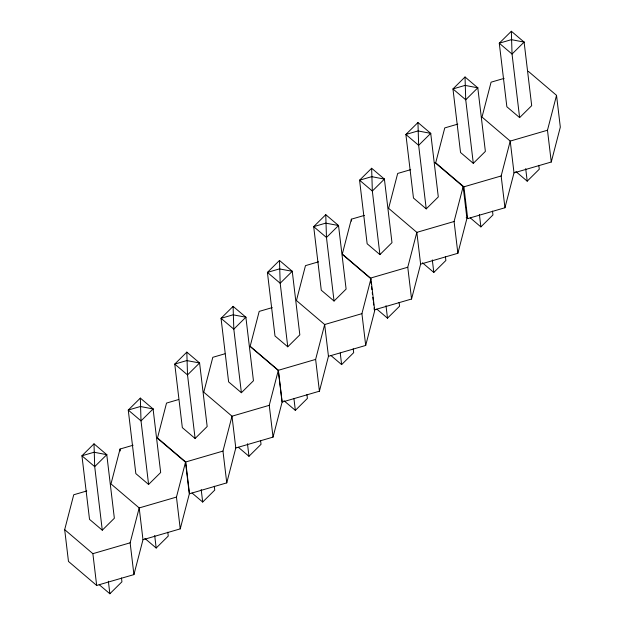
<?xml version="1.0" encoding="UTF-8"?>
<svg xmlns="http://www.w3.org/2000/svg" width="625" height="625" viewBox="0 0 625 625"><rect width="100%" height="100%" fill="white"/><g stroke="black" fill="none" stroke-linecap="round" stroke-linejoin="round"><path stroke-width="0.94" d="M186.82 352.125L187.523 374.922L195.109 438.484L207.172 426.523L199.586 362.961L186.82 352.125L174.758 364.086L182.336 427.641L195.109 438.484M233.102 306.367L233.812 329.156L241.391 392.719L253.453 380.758L245.875 317.203L233.102 306.367L221.039 318.32L228.617 381.883L241.391 392.719M279.477 260.453L280.188 283.242L287.766 346.805L299.828 334.844L292.25 271.289L279.477 260.453L267.414 272.406L274.992 335.969L287.766 346.805M325.758 214.688L326.469 237.484L334.047 301.039L346.109 289.086L338.531 225.523L325.758 214.688L313.695 226.648L321.273 290.203L334.047 301.039M133.094 445.234L120.047 449.031L110.992 483.914L139.195 507.938L142.984 539.719L133.922 574.602L96.672 585.453L68.469 561.43L64.68 529.648L73.734 494.766L86.773 490.969M133.922 574.602L130.133 542.82L139.195 507.938L176.453 497.086L185.508 462.203L157.305 438.18M142.984 539.719L180.242 528.867L189.297 493.984L185.508 462.203M178.641 399.539L166.531 403.078L157.5 437.961L185.719 461.969L189.508 493.75L226.758 482.875L222.969 451.094L232 416.203L269.25 405.328L278.281 370.445L250.062 346.438M226.758 482.875L235.789 447.984L232 416.203L203.781 392.195L212.812 357.312L224.922 353.781M235.789 447.984L273.039 437.109L282.07 402.227L278.281 370.445M364.406 215.391L351.367 219.188L342.312 254.07L370.508 278.094L407.766 267.234L416.828 232.359L454.086 221.508L463.141 186.625L434.938 162.602M272.234 307.594L259.195 311.398L250.164 346.281L278.375 370.289L282.172 402.07L319.422 391.195L315.625 359.414L324.664 324.531L361.914 313.656L370.945 278.766L342.727 254.758M319.422 391.195L328.453 356.312L324.664 324.531L296.445 300.523L305.477 265.641L318.516 261.828M328.453 356.312L365.703 345.438L374.734 310.547L370.945 278.766M374.07 307.945L374.297 309.875L411.555 299.016L420.617 264.141L416.828 232.359L388.625 208.336L397.68 173.453L410.719 169.656M420.617 264.141L457.875 253.281L466.93 218.406L463.141 186.625M466.211 217.336L467.695 218.602L504.953 207.75L501.156 175.969L510.219 141.086L547.477 130.234L556.531 95.352L528.328 71.328M504.953 207.75L514.008 172.867L510.219 141.086L482.016 117.062L491.078 82.18L504.117 78.383M514.008 172.867L551.266 162.016L560.32 127.133L556.531 95.352M371.641 168.258L359.57 180.203L367.148 243.766L379.914 254.609L391.984 242.656L384.406 179.102L371.641 168.258L372.336 191.047L379.914 254.609M417.953 122.523L405.883 134.469L413.469 198.031L426.227 208.875L438.297 196.922L430.719 133.367L417.953 122.523L418.648 145.312L426.227 208.875M94.008 443.836L81.938 455.781L89.516 519.344L102.281 530.188L114.352 518.242L106.773 454.68L94.008 443.836L94.703 466.633L102.281 530.188M140.328 398.102L128.258 410.055L135.836 473.609L148.594 484.453L160.672 472.508L153.086 408.945L140.328 398.102L141.016 420.898L148.594 484.453M465.031 76.984L452.961 88.938L460.539 152.492L473.305 163.344L485.375 151.391L477.797 87.828L465.031 76.984L465.727 99.781L473.305 163.344M511.352 31.25L499.281 43.203L506.859 106.758L519.617 117.609L531.695 105.656L524.109 42.094L511.352 31.25L512.039 54.047L519.617 117.609M376.859 309.133L387.492 318.172L399.562 306.219L399.102 302.367M422.461 262.797L433.805 272.438L445.875 260.484L445.422 256.633M99.227 584.711L109.859 593.75L121.93 581.797L121.477 577.945M192.039 493.008L202.688 502.039L214.75 490.086L214.289 486.234M144.828 538.375L156.18 548.016L168.25 536.062L167.789 532.211M238.328 447.25L248.969 456.281L261.031 444.32L260.57 440.469M283.992 400.734L295.344 410.367L307.406 398.406L306.945 394.555M330.984 355.57L341.625 364.602L353.688 352.648L353.227 348.789M470.25 217.859L480.883 226.898L492.953 214.945L492.5 211.094M515.852 171.523L527.203 181.164L539.273 169.219L538.812 165.359M457.797 124.117L444.758 127.914L435.703 162.797L463.906 186.82L467.695 218.602M463.906 186.82L501.156 175.969M278.375 370.289L315.625 359.414M185.719 461.969L222.969 451.094M64.68 529.648L92.875 553.672L130.133 542.82M547.477 130.234L551.266 162.016M525.703 168.648L527.203 181.164M479.391 214.383L480.883 226.898M454.086 221.508L457.875 253.281M432.312 259.914L433.805 272.438M407.766 267.234L411.555 299.016M386 305.648L387.492 318.172M370.969 281.945L371.203 283.867M371.547 286.758L371.891 289.648M372.234 292.539L372.461 294.461M372.805 297.352L373.148 300.242M373.383 302.172L373.727 305.055M351.367 219.188L351.594 221.109M361.914 313.656L365.703 345.438M340.25 353.047L341.625 364.602M293.969 398.805L295.344 410.367M269.25 405.328L273.039 437.109M247.477 443.758L248.969 456.281M201.195 489.523L202.688 502.039M176.453 497.086L180.242 528.867M154.68 535.5L156.18 548.016M120.047 449.031L120.281 450.961M108.367 581.234L109.859 593.75M92.875 553.672L96.672 585.453M384.406 179.102L372.336 191.047L359.57 180.203L371.695 176.664L384.406 179.102M430.719 133.367L418.648 145.312L405.883 134.469L418.008 130.93L430.719 133.367M106.773 454.68L94.703 466.633L81.938 455.781L94.062 452.242L106.773 454.68M153.086 408.945L141.016 420.898L128.258 410.055L140.375 406.508L153.086 408.945M199.586 362.961L187.523 374.922L174.758 364.086L186.766 360.578L199.586 362.961M245.875 317.203L233.812 329.156L221.039 318.32L233.047 314.82L245.875 317.203M292.25 271.289L280.188 283.242L267.414 272.406L279.422 268.906L292.25 271.289M338.531 225.523L326.469 237.484L313.695 226.648L325.703 223.141L338.531 225.523M477.797 87.828L465.727 99.781L452.961 88.938L465.086 85.391L477.797 87.828M524.109 42.094L512.039 54.047L499.281 43.203L511.398 39.656L524.109 42.094"/></g></svg>
